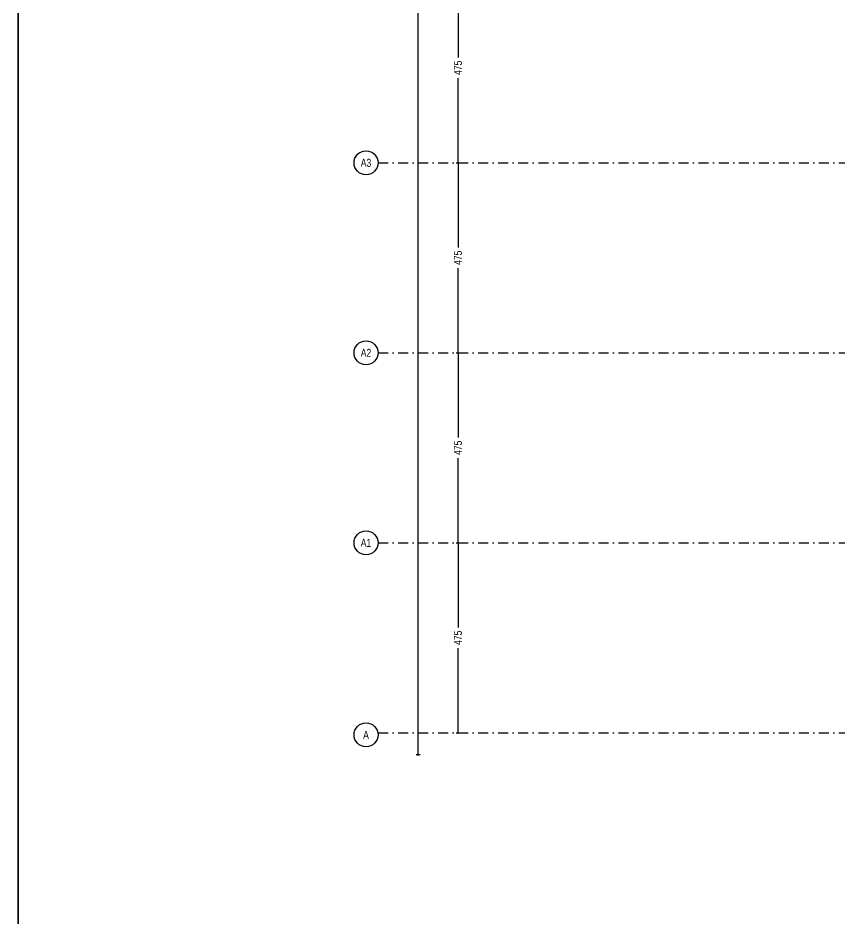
# Model space of a CAD drawing. Header units: centimetres. Extents: x 26569 to 160723, y -3143 to 14565.
# Drawn here: x 76081 to 78136, y 1098 to 3351 of the extents above; entities that cross this region are included whole.
import ezdxf
from ezdxf.enums import TextEntityAlignment as Align

# ---------------------------------------------------------------- set-up
doc = ezdxf.new("R2010")
doc.units = ezdxf.units.CM
doc.header["$LTSCALE"] = 100
doc.linetypes.add('DASHDOT2', pattern=[0.5, 0.25, -0.125, 0, -0.125])
for name, color, linetype in [('A-ANNO-DIMS', 187, 'Continuous'), ('A-ANNO-GRID', 155, 'DASHDOT2'), ('A-ANNO-TTBL', 157, 'Continuous')]:
    doc.layers.add(name, color=color, linetype=linetype)
doc.styles.add('Fields_100', font='act_simplex.shx', dxfattribs={"width": 0.8, "height": 20})
doc.dimstyles.new('FIELDS_100', dxfattribs={"dimscale": 0, "dimtxt": 20, "dimasz": 5, "dimexe": 5, "dimexo": 5, "dimgap": 5, "dimtad": 0, "dimdec": 0, "dimzin": 0, "dimdsep": 46, "dimtxsty": 'Fields_100', "dimblk": 'DOT', "dimcen": 0.09, "dimclrt": 50, "dimadec": 0, "dimazin": 0, "dimtfac": 1, "dimtdec": 0, "dimtix": 1, "dimtofl": 0, "dimtmove": 1, "dimatfit": 3, "dimfxl": 5, "dimfxlon": 1, "dimtolj": 1, "dimtzin": 0, "dimarcsym": 0})

# ---------------------------------------------------------------- blocks, each defined once
blk = doc.blocks.new('_Dot')
at = {"color": 0, "linetype": 'ByBlock', "lineweight": -2}
blk.add_line((-0.5, 0), (-1, 0), dxfattribs=at)
at = {"color": 0, "linetype": 'ByBlock', "const_width": 0.5}
blk.add_lwpolyline([(-0.25, 0, 1), (0.25, 0, 1)], format="xyb", close=True, dxfattribs=at)
blk = doc.blocks.new('*D348')
at = {"layer": 'A-ANNO-DIMS', "color": 0, "lineweight": -2, "transparency": 16777216}
for p, q in [((77176, 2038.6), (77186, 2038.6)), ((77181, 2033.6), (77181, 1826.7)), ((77181, 1568.6), (77181, 1775.5)), ((77176, 1563.6), (77186, 1563.6))]:
    blk.add_line(p, q, dxfattribs=at)
at = {"layer": 'DEFPOINTS', "color": 0, "transparency": 16777216}
for p in [(76981, 2038.6), (77181, 2038.6), (76981, 1563.6)]:
    blk.add_point(p, dxfattribs=at)
at = {"layer": 'A-ANNO-DIMS', "color": 0, "lineweight": -2, "transparency": 16777216, "xscale": 5, "yscale": 5, "zscale": 5}
for p, rotation in [((77181, 2038.6), 90), ((77181, 1563.6), 270)]:
    blk.add_blockref('_Dot', p, dxfattribs=dict(at, rotation=rotation))
at = {"layer": 'A-ANNO-DIMS', "color": 50, "transparency": 16777216, "insert": (77181, 1801.1), "char_height": 20, "attachment_point": 5, "rotation": 90, "style": 'Fields_100'}
blk.add_mtext('\\A1;475', dxfattribs=at)
blk = doc.blocks.new('*D349')
at = {"layer": 'A-ANNO-DIMS', "color": 0, "lineweight": -2, "transparency": 16777216}
for p, q in [((77176, 2513.6), (77186, 2513.6)), ((77181, 2508.6), (77181, 2301.7)), ((77181, 2043.6), (77181, 2250.5)), ((77176, 2038.6), (77186, 2038.6))]:
    blk.add_line(p, q, dxfattribs=at)
at = {"layer": 'DEFPOINTS', "color": 0, "transparency": 16777216}
for p in [(76981, 2513.6), (77181, 2513.6), (76981, 2038.6)]:
    blk.add_point(p, dxfattribs=at)
at = {"layer": 'A-ANNO-DIMS', "color": 0, "lineweight": -2, "transparency": 16777216, "xscale": 5, "yscale": 5, "zscale": 5}
for p, rotation in [((77181, 2513.6), 90), ((77181, 2038.6), 270)]:
    blk.add_blockref('_Dot', p, dxfattribs=dict(at, rotation=rotation))
at = {"layer": 'A-ANNO-DIMS', "color": 50, "transparency": 16777216, "insert": (77181, 2276.1), "char_height": 20, "attachment_point": 5, "rotation": 90, "style": 'Fields_100'}
blk.add_mtext('\\A1;475', dxfattribs=at)
blk = doc.blocks.new('*D350')
at = {"layer": 'A-ANNO-DIMS', "color": 0, "lineweight": -2, "transparency": 16777216}
for p, q in [((77176, 2988.6), (77186, 2988.6)), ((77181, 2983.6), (77181, 2776.7)), ((77181, 2518.6), (77181, 2725.5)), ((77176, 2513.6), (77186, 2513.6))]:
    blk.add_line(p, q, dxfattribs=at)
at = {"layer": 'DEFPOINTS', "color": 0, "transparency": 16777216}
for p in [(76981, 2988.6), (77181, 2988.6), (76981, 2513.6)]:
    blk.add_point(p, dxfattribs=at)
at = {"layer": 'A-ANNO-DIMS', "color": 0, "lineweight": -2, "transparency": 16777216, "xscale": 5, "yscale": 5, "zscale": 5}
for p, rotation in [((77181, 2988.6), 90), ((77181, 2513.6), 270)]:
    blk.add_blockref('_Dot', p, dxfattribs=dict(at, rotation=rotation))
at = {"layer": 'A-ANNO-DIMS', "color": 50, "transparency": 16777216, "insert": (77181, 2751.1), "char_height": 20, "attachment_point": 5, "rotation": 90, "style": 'Fields_100'}
blk.add_mtext('\\A1;475', dxfattribs=at)
blk = doc.blocks.new('*D351')
at = {"layer": 'A-ANNO-DIMS', "color": 0, "lineweight": -2, "transparency": 16777216}
for p, q in [((77176, 3463.6), (77186, 3463.6)), ((77181, 3458.6), (77181, 3251.7)), ((77181, 2993.6), (77181, 3200.5)), ((77176, 2988.6), (77186, 2988.6))]:
    blk.add_line(p, q, dxfattribs=at)
at = {"layer": 'DEFPOINTS', "color": 0, "transparency": 16777216}
for p in [(76981, 3463.6), (77181, 3463.6), (76981, 2988.6)]:
    blk.add_point(p, dxfattribs=at)
at = {"layer": 'A-ANNO-DIMS', "color": 0, "lineweight": -2, "transparency": 16777216, "xscale": 5, "yscale": 5, "zscale": 5}
for p, rotation in [((77181, 3463.6), 90), ((77181, 2988.6), 270)]:
    blk.add_blockref('_Dot', p, dxfattribs=dict(at, rotation=rotation))
at = {"layer": 'A-ANNO-DIMS', "color": 50, "transparency": 16777216, "insert": (77181, 3226.1), "char_height": 20, "attachment_point": 5, "rotation": 90, "style": 'Fields_100'}
blk.add_mtext('\\A1;475', dxfattribs=at)
blk = doc.blocks.new('*D130')
at = {"layer": 'A-ANNO-DIMS', "color": 0, "lineweight": -2, "transparency": 16777216}
for p, q in [((77086, 7318.6), (77076, 7318.6)), ((77081, 7313.6), (77081, 4445.3)), ((77081, 1513.6), (77081, 4382)), ((77086, 1508.6), (77076, 1508.6))]:
    blk.add_line(p, q, dxfattribs=at)
at = {"layer": 'DEFPOINTS', "color": 0, "transparency": 16777216}
for p in [(77081, 7318.6), (78390.9, 7318.6), (78390.9, 1508.6)]:
    blk.add_point(p, dxfattribs=at)
at = {"layer": 'A-ANNO-DIMS', "color": 0, "lineweight": -2, "transparency": 16777216, "xscale": 5, "yscale": 5, "zscale": 5}
for p, rotation in [((77081, 7318.6), 90), ((77081, 1508.6), 270)]:
    blk.add_blockref('_Dot', p, dxfattribs=dict(at, rotation=rotation))
at = {"layer": 'A-ANNO-DIMS', "color": 50, "transparency": 16777216, "insert": (77081, 4413.6), "char_height": 20, "attachment_point": 5, "rotation": 90, "style": 'Fields_100'}
blk.add_mtext('\\A1;5810', dxfattribs=at)

msp = doc.modelspace()

# ---------------------------------------------------------------- linework, layer by layer
at = {"layer": 'A-ANNO-GRID'}
for p, q in [((76981.01, 2988.62), (98785.86, 2988.62)), ((76981.01, 2513.62), (98785.86, 2513.62)), ((76981.01, 2038.62), (98785.86, 2038.62)), ((76981.01, 1563.62), (98785.86, 1563.62))]:
    msp.add_line(p, q, dxfattribs=at)
at = {"layer": 'A-ANNO-GRID', "linetype": 'Continuous', "ltscale": 10}
for centre in [(76951.01, 2988.62), (76951.01, 2513.62), (76951.01, 2038.62), (76951.01, 1558.62)]:
    msp.add_circle(centre, 30, dxfattribs=at)
at = {"layer": 'A-ANNO-TTBL'}
for p, q in [((76081.02, -2922.85), (76081.01, 9337.13)), ((76081.01, 9337.13), (76081.02, -2922.85))]:
    msp.add_line(p, q, dxfattribs=at)

# ---------------------------------------------------------------- texts
at = {"layer": 'A-ANNO-GRID', "color": 50, "style": 'Fields_100', "width": 0.8}
for s, p in [('A3', (76951.01, 2988.62)), ('A2', (76951.01, 2513.62)), ('A1', (76951.01, 2038.62)), ('A', (76951.01, 1558.62))]:
    msp.add_text(s, height=20, rotation=359.92667, dxfattribs=at).set_placement(p, align=Align.MIDDLE_CENTER)

# ---------------------------------------------------------------- dimensions: what is measured, and where the dimension line sits
at = {"layer": 'A-ANNO-DIMS'}
for base, p1, p2, picture, middle in [((77081.01, 7318.62), (78390.86, 1508.62), (78390.86, 7318.62), '*D130', (77081.01, 4413.62)), ((77181.01, 3463.62), (76981.01, 2988.62), (76981.01, 3463.62), '*D351', (77181.01, 3226.12)), ((77181.01, 2988.62), (76981.01, 2513.62), (76981.01, 2988.62), '*D350', (77181.01, 2751.12)), ((77181.01, 2513.62), (76981.01, 2038.62), (76981.01, 2513.62), '*D349', (77181.01, 2276.12)), ((77181.01, 2038.62), (76981.01, 1563.62), (76981.01, 2038.62), '*D348', (77181.01, 1801.12))]:
    dim = msp.add_linear_dim(base=base, p1=p1, p2=p2, angle=90, dimstyle='FIELDS_100', override={"dimscale": 1}, dxfattribs=at)
    dim.commit()
    dim.dimension.update_dxf_attribs({"geometry": picture, "text_midpoint": middle})

doc.saveas('drawing.dxf')
